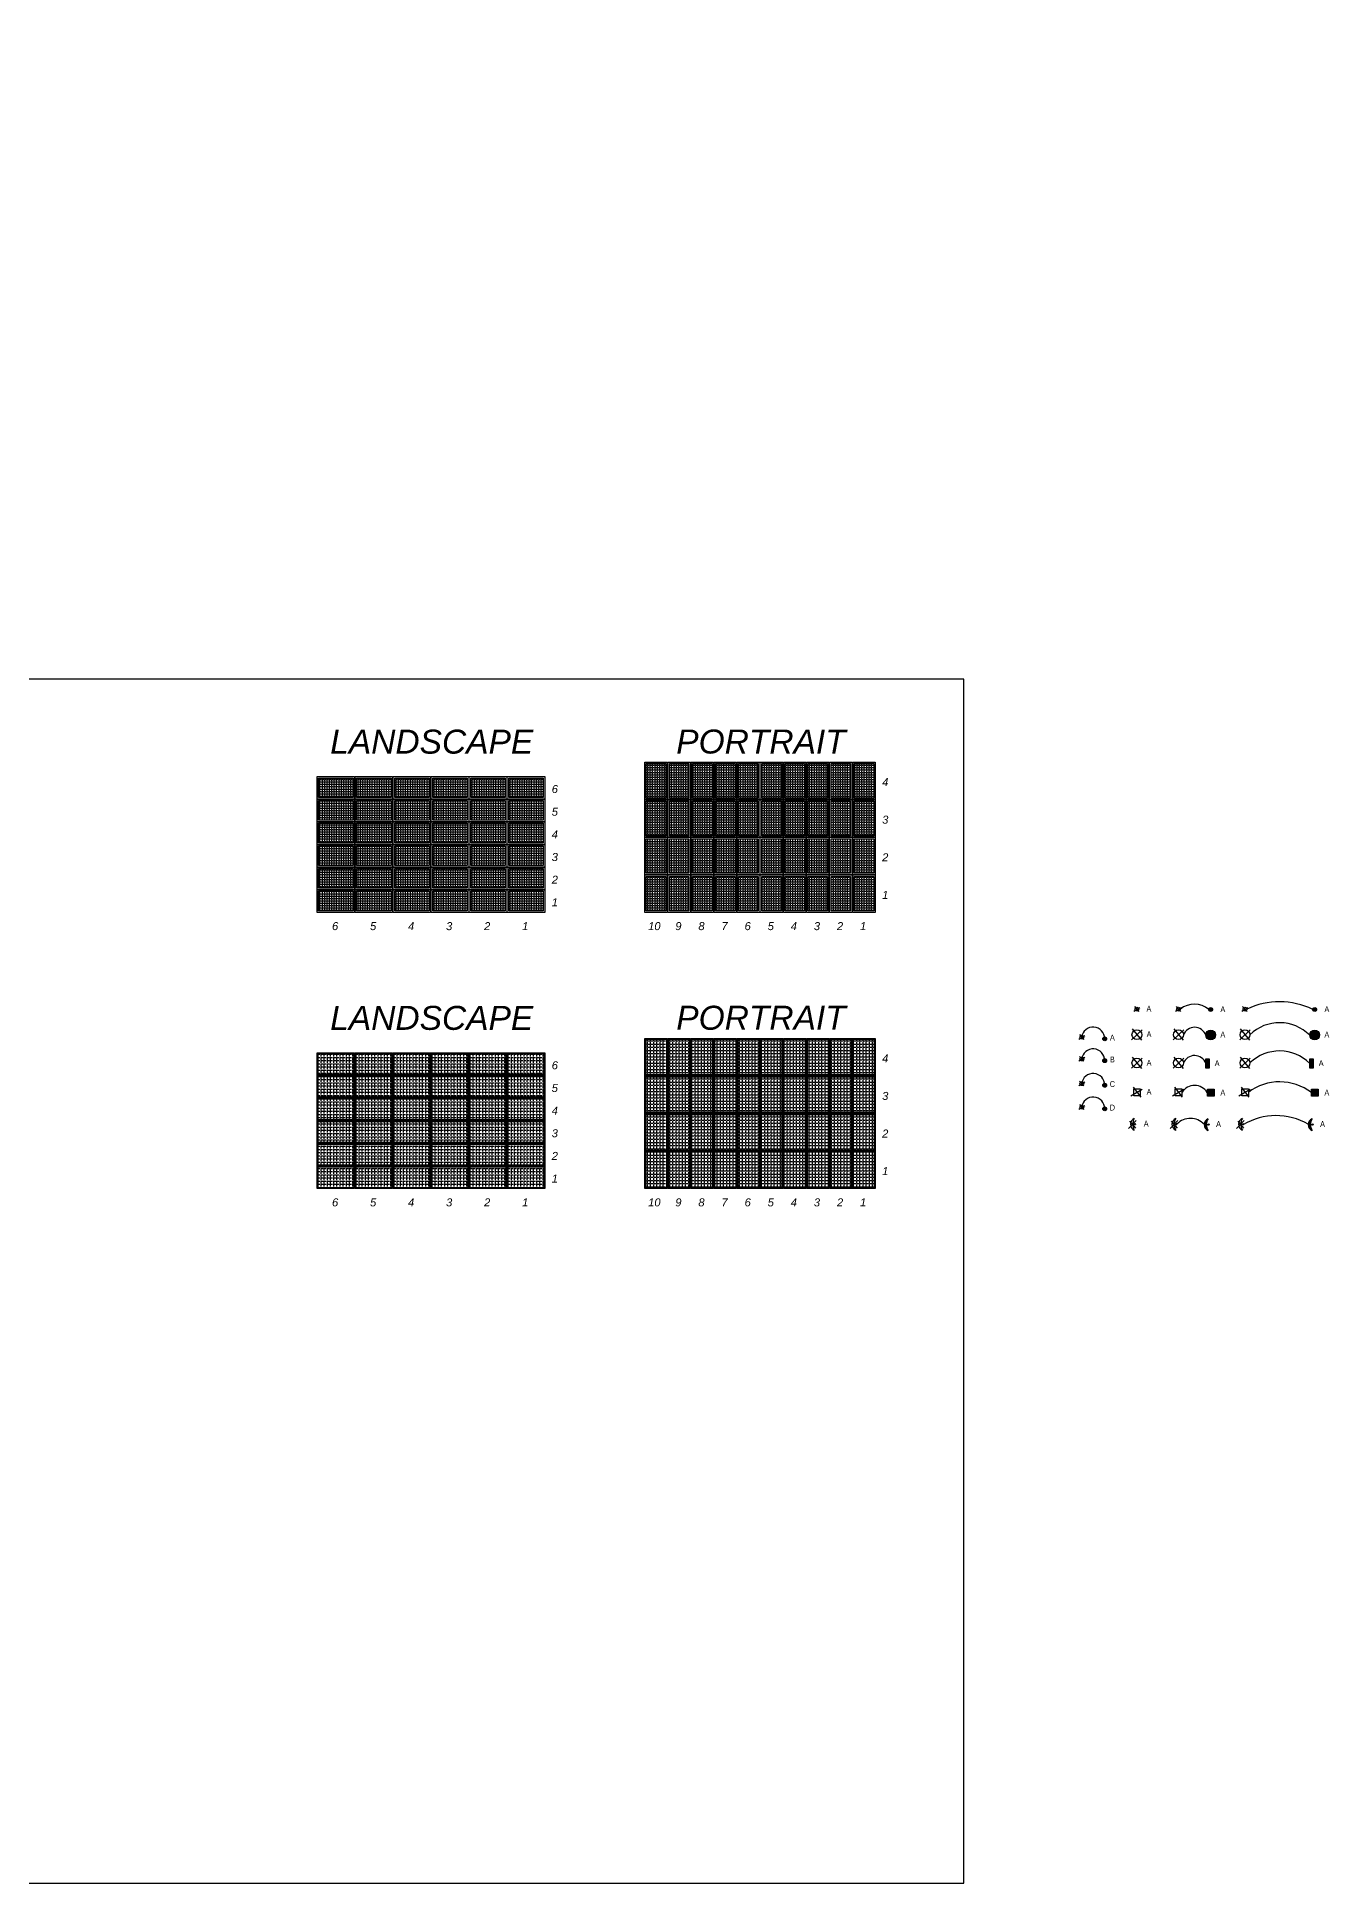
# Model space of a CAD drawing. Header units: feet. Extents: x -13431 to 15277, y 10370 to 29871.
# Drawn here: x 2294 to 4535, y 13448 to 16649 of the extents above; entities that cross this region are included whole.
import ezdxf
from ezdxf.enums import TextEntityAlignment as Align

# ---------------------------------------------------------------- set-up
doc = ezdxf.new("R2010")
doc.units = ezdxf.units.FT
doc.header["$MEASUREMENT"] = 0
doc.layers.add('LOCKED (NO PRINT)', color=7, linetype='Continuous', plot=False)
for name, color, linetype in [('MODULE FRAME', 9, 'Continuous'), ('MODULE HATCH', 7, 'Continuous'), ('Z - ROOF', 3, 'Continuous')]:
    doc.layers.add(name, color=color, linetype=linetype)
doc.styles.add('PAPER SPACE TXT', font='technic_.ttf', dxfattribs={"height": 0.125})
doc.styles.add('style1', font='ariali.ttf')

# ---------------------------------------------------------------- blocks, each defined once
blk = doc.blocks.new('A$C6EF85B4C')
h = blk.add_hatch()
h.set_pattern_fill('ANGLE', color=9, scale=15)
h.set_pattern_definition([(0, (0, 0), (0, 4.125), [3, -1.125]), (90, (0, 0), (-4.125, 3e-16), [3, -1.125])])
h.paths.add_polyline_path([(-19.2, 21.6), (-19.2, -38.3), (14.8, -38.3), (14.8, 21.6)])
at = {"layer": 'MODULE FRAME', "color": 7, "linetype": 'Continuous', "flags": 128}
blk.add_lwpolyline([(17.3, -40.8), (-21.7, -40.8), (-21.7, 24.1), (17.3, 24.1)], close=True, dxfattribs=at)
at = {"layer": 'MODULE FRAME', "color": 8, "linetype": 'Continuous', "flags": 128}
blk.add_lwpolyline([(14.8, -38.3), (-19.2, -38.3), (-19.2, 21.6), (14.8, 21.6)], close=True, dxfattribs=at)
blk = doc.blocks.new('A$C20456FC4')
at = {"layer": 'MODULE FRAME'}
h = blk.add_hatch(dxfattribs=at)
h.set_pattern_fill('ANGLE', color=256, scale=20)
h.set_pattern_definition([(0, (8.925, 25.2446), (0, 5.5), [4, -1.5]), (90, (8.925, 25.2446), (-5.5, 3e-16), [4, -1.5])])
h.paths.add_polyline_path([(24.7, 47.9), (-11.3, 47.9), (-11.3, -14.1), (24.7, -14.1)])
at = {"layer": 'MODULE FRAME', "color": 10, "linetype": 'Continuous', "flags": 128}
blk.add_lwpolyline([(26.2, -15.6), (-12.8, -15.6), (-12.8, 49.4), (26.2, 49.4)], close=True, dxfattribs=at)
at = {"layer": 'MODULE FRAME', "color": 1, "linetype": 'Continuous', "flags": 128}
blk.add_lwpolyline([(24.7, -14.1), (-11.3, -14.1), (-11.3, 47.9), (24.7, 47.9)], close=True, dxfattribs=at)
blk = doc.blocks.new('*U123')
at = {"layer": 'Z - ROOF'}
h = blk.add_hatch(color=256, dxfattribs=at)
h.dxf.hatch_style = 1
h.paths.add_polyline_path([(43, -2.9, 1), (36.3, -2.9, 1)])
at = {"color": 3}
blk.add_circle((0, 0), 3.33, dxfattribs=at)
at = {"color": 7}
blk.add_circle((39.7, -2.9), 3.33, dxfattribs=at)
at = {"layer": 'Z - ROOF', "color": 3, "flags": 128}
for points in [[(-5.4, -3.3), (5, 3.1)], [(-4.1, 4.5), (3.7, -3.9)]]:
    blk.add_lwpolyline(points, dxfattribs=at)
at = {"layer": 'Z - ROOF', "color": 3}
blk.add_arc((19.7, -2.5), 20, 358.9278, 173.1211, dxfattribs=at)
at = {"style": 'PAPER SPACE TXT'}
blk.add_text('A', height=10.1, dxfattribs=at).set_placement((53, -0.8), align=Align.MIDDLE_CENTER)
blk = doc.blocks.new('*U120')
at = {"layer": 'Z - ROOF'}
h = blk.add_hatch(color=256, dxfattribs=at)
h.dxf.hatch_style = 1
h.paths.add_polyline_path([(43, -2.9, 1), (36.3, -2.9, 1)])
at = {"color": 3}
blk.add_circle((0, 0), 3.33, dxfattribs=at)
at = {"color": 7}
blk.add_circle((39.7, -2.9), 3.33, dxfattribs=at)
at = {"layer": 'Z - ROOF', "color": 3, "flags": 128}
for points in [[(-5.4, -3.3), (5, 3.1)], [(-4.1, 4.5), (3.7, -3.9)]]:
    blk.add_lwpolyline(points, dxfattribs=at)
at = {"layer": 'Z - ROOF', "color": 3}
blk.add_arc((19.7, -2.5), 20, 358.9278, 173.1211, dxfattribs=at)
at = {"style": 'PAPER SPACE TXT'}
blk.add_text('B', height=10.1, dxfattribs=at).set_placement((53, -0.8), align=Align.MIDDLE_CENTER)
blk = doc.blocks.new('OBSTRUCTION C')
at = {"layer": 'Z - ROOF'}
h = blk.add_hatch(color=256, dxfattribs=at)
h.dxf.hatch_style = 1
h.paths.add_polyline_path([(43, -2.9, 1), (36.3, -2.9, 1)])
at = {"color": 3}
blk.add_circle((0, 0), 3.33, dxfattribs=at)
at = {"color": 7}
blk.add_circle((39.7, -2.9), 3.33, dxfattribs=at)
at = {"layer": 'Z - ROOF', "color": 3, "flags": 128}
for points in [[(-5.4, -3.3), (5, 3.1)], [(-4.1, 4.5), (3.7, -3.9)]]:
    blk.add_lwpolyline(points, dxfattribs=at)
at = {"layer": 'Z - ROOF', "color": 3}
blk.add_arc((19.7, -2.5), 20, 358.9278, 173.1211, dxfattribs=at)
at = {"style": 'PAPER SPACE TXT'}
blk.add_text('C', height=10.1, dxfattribs=at).set_placement((53, -0.8), align=Align.MIDDLE_CENTER)
blk = doc.blocks.new('OBSTRUCTION D')
at = {"layer": 'Z - ROOF'}
h = blk.add_hatch(color=256, dxfattribs=at)
h.dxf.hatch_style = 1
h.paths.add_polyline_path([(43, -2.9, 1), (36.3, -2.9, 1)])
at = {"color": 3}
blk.add_circle((0, 0), 3.33, dxfattribs=at)
at = {"color": 7}
blk.add_circle((39.7, -2.9), 3.33, dxfattribs=at)
at = {"layer": 'Z - ROOF', "color": 3, "flags": 128}
for points in [[(-5.4, -3.3), (5, 3.1)], [(-4.1, 4.5), (3.7, -3.9)]]:
    blk.add_lwpolyline(points, dxfattribs=at)
at = {"layer": 'Z - ROOF', "color": 3}
blk.add_arc((19.7, -2.5), 20, 358.9278, 173.1211, dxfattribs=at)
at = {"style": 'PAPER SPACE TXT'}
blk.add_text('D', height=10.1, dxfattribs=at).set_placement((53, -0.8), align=Align.MIDDLE_CENTER)

msp = doc.modelspace()

# ---------------------------------------------------------------- hatches: boundary and pattern name
at = {"layer": 'Z - ROOF'}
h = msp.add_hatch(color=256, dxfattribs=at)
h.dxf.hatch_style = 1
h.paths.add_polyline_path([(4332.99439, 14962.57803, 1), (4326.32624, 14962.57803, 1)])
h = msp.add_hatch(color=256, dxfattribs=at)
h.dxf.hatch_style = 1
h.paths.add_polyline_path([(4513.41454, 14962.57803, 1), (4506.74639, 14962.57803, 1)])
h = msp.add_hatch(color=256, dxfattribs=at)
h.dxf.hatch_style = 1
h.paths.add_polyline_path([(4338.18075, 14918.41251, 1), (4321.13988, 14918.41251, 1)])
h = msp.add_hatch(color=256, dxfattribs=at)
h.dxf.hatch_style = 1
h.paths.add_polyline_path([(4518.6009, 14918.41251, 1), (4501.56003, 14918.41251, 1)])
h = msp.add_hatch(color=256, dxfattribs=at)
h.dxf.hatch_style = 1
h.paths.add_polyline_path([(4321.25551, 14860.87376), (4327.01973, 14860.87376), (4327.01973, 14876.90233), (4321.25551, 14876.90233)])
h = msp.add_hatch(color=256, dxfattribs=at)
h.dxf.hatch_style = 1
h.paths.add_polyline_path([(4501.67566, 14860.87376), (4507.43988, 14860.87376), (4507.43988, 14876.90233), (4501.67566, 14876.90233)])
h = msp.add_hatch(color=256, dxfattribs=at)
h.dxf.hatch_style = 1
h.paths.add_polyline_path([(4335.58757, 14824.32669), (4324.10351, 14824.32669), (4324.10351, 14812.4803), (4335.58757, 14812.4803)])
h = msp.add_hatch(color=256, dxfattribs=at)
h.dxf.hatch_style = 1
h.paths.add_polyline_path([(4516.00772, 14824.32669), (4504.52366, 14824.32669), (4504.52366, 14812.4803), (4516.00772, 14812.4803)])
h = msp.add_hatch(color=256, dxfattribs=at)
h.dxf.hatch_style = 1
h.paths.add_polyline_path([(4322.18293, 14763.35848), (4322.18634, 14763.35848, -0.1444058627), (4325.23765, 14773.00453, 0.6831251025), (4325.23765, 14753.01375, -0.1444058627), (4322.18634, 14762.6598), (4322.18293, 14762.6598)])
h.paths.add_polyline_path([(4325.82369, 14763.35848), (4322.18634, 14763.35848, 0.0097698625), (4322.18634, 14762.6598), (4325.82369, 14762.6598)])
h.paths.add_polyline_path([(4327.07724, 14763.35848), (4325.82369, 14763.35848), (4325.82369, 14762.6598), (4327.07724, 14762.6598)])
h = msp.add_hatch(color=256, dxfattribs=at)
h.dxf.hatch_style = 1
h.paths.add_polyline_path([(4502.60308, 14763.35848), (4502.60649, 14763.35848, -0.1444058627), (4505.6578, 14773.00453, 0.6831251025), (4505.6578, 14753.01375, -0.1444058627), (4502.60649, 14762.6598), (4502.60308, 14762.6598)])
h.paths.add_polyline_path([(4506.24384, 14763.35848), (4502.60649, 14763.35848, 0.0097698625), (4502.60649, 14762.6598), (4506.24384, 14762.6598)])
h.paths.add_polyline_path([(4507.49739, 14763.35848), (4506.24384, 14763.35848), (4506.24384, 14762.6598), (4507.49739, 14762.6598)])

# ---------------------------------------------------------------- linework, layer by layer
at = {"color": 3}
for points in [[(4196.16523, 14824.86617), (4207.64929, 14824.86617), (4207.64929, 14813.01978), (4196.16523, 14813.01978)], [(4268.33241, 14824.86617), (4279.81647, 14824.86617), (4279.81647, 14813.01978), (4268.33241, 14813.01978)], [(4383.56302, 14824.86617), (4395.04708, 14824.86617), (4395.04708, 14813.01978), (4383.56302, 14813.01978)], [(4194.24465, 14763.89796), (4199.13896, 14763.89796), (4199.13896, 14763.19927), (4194.24465, 14763.19927)], [(4199.13896, 14764.13743), (4197.88541, 14764.13743), (4197.88541, 14762.9598), (4199.13896, 14762.9598)], [(4266.41183, 14763.89796), (4271.30614, 14763.89796), (4271.30614, 14763.19927), (4266.41183, 14763.19927)], [(4271.30614, 14764.13743), (4270.0526, 14764.13743), (4270.0526, 14762.9598), (4271.30614, 14762.9598)], [(4381.64244, 14763.89796), (4386.53675, 14763.89796), (4386.53675, 14763.19927), (4381.64244, 14763.19927)], [(4386.53675, 14764.13743), (4385.2832, 14764.13743), (4385.2832, 14762.9598), (4386.53675, 14762.9598)]]:
    msp.add_lwpolyline(points, close=True, dxfattribs=at)
at = {"color": 7}
for points in [[(4324.10351, 14824.32669), (4335.58757, 14824.32669), (4335.58757, 14812.4803), (4324.10351, 14812.4803)], [(4504.52366, 14824.32669), (4516.00772, 14824.32669), (4516.00772, 14812.4803), (4504.52366, 14812.4803)], [(4322.18293, 14763.35848), (4327.07724, 14763.35848), (4327.07724, 14762.6598), (4322.18293, 14762.6598)], [(4327.07724, 14763.59795), (4325.82369, 14763.59795), (4325.82369, 14762.42033), (4327.07724, 14762.42033)], [(4502.60308, 14763.35848), (4507.49739, 14763.35848), (4507.49739, 14762.6598), (4502.60308, 14762.6598)], [(4507.49739, 14763.59795), (4506.24384, 14763.59795), (4506.24384, 14762.42033), (4507.49739, 14762.42033)]]:
    msp.add_lwpolyline(points, close=True, dxfattribs=at)
at = {"color": 3}
for centre, radius in [((4201.72203, 14963.11751), 3.33408), ((4273.88922, 14963.11751), 3.33408), ((4389.11982, 14963.11751), 3.33408), ((4201.72203, 14918.95199), 8.52043), ((4273.88922, 14918.95199), 8.52043), ((4389.11982, 14918.95199), 8.52043), ((4201.72203, 14869.94888), 8.52043), ((4273.88922, 14869.94888), 8.52043), ((4389.11982, 14869.94888), 8.52043)]:
    msp.add_circle(centre, radius, dxfattribs=at)
at = {"color": 7}
for centre, radius in [((4329.66031, 14962.57803), 3.33408), ((4510.08046, 14962.57803), 3.33408), ((4329.66031, 14918.41251), 8.52043), ((4510.08046, 14918.41251), 8.52043)]:
    msp.add_circle(centre, radius, dxfattribs=at)
at = {"color": 3}
for centre, radius, start, end in [((4201.20125, 14763.54862), 10.72998, 111.3240729, 248.6759271), ((4212.12502, 14763.54862), 17.88037, 146.01231646, 213.98768354), ((4273.36843, 14763.54862), 10.72998, 111.3240729, 248.6759271), ((4284.2922, 14763.54862), 17.88037, 146.01231646, 213.98768354), ((4388.59904, 14763.54862), 10.72998, 111.3240729, 248.6759271), ((4399.52281, 14763.54862), 17.88037, 146.01231646, 213.98768354)]:
    msp.add_arc(centre, radius, start, end, dxfattribs=at)
at = {"color": 7}
for centre, radius, start, end in [((4329.13953, 14763.00914), 10.72998, 111.3240729, 248.6759271), ((4340.0633, 14763.00914), 17.88037, 146.01231646, 213.98768354), ((4509.55968, 14763.00914), 10.72998, 111.3240729, 248.6759271), ((4520.48345, 14763.00914), 17.88037, 146.01231646, 213.98768354)]:
    msp.add_arc(centre, radius, start, end, dxfattribs=at)
at = {"layer": 'LOCKED (NO PRINT)', "color": 7}
msp.add_lwpolyline([(3901.34767, 13447.58805), (3901.34767, 15535.79725), (2229.07061, 15535.79725), (2229.07061, 23025.69204), (-13430.82217, 23025.69204), (-13430.82217, 13447.58805), (3901.34767, 13447.58805)], dxfattribs=at)
at = {"layer": 'Z - ROOF', "color": 3, "flags": 128}
for points in [[(4196.32027, 14959.7587), (4206.69904, 14966.18913)], [(4197.56572, 14967.53744), (4205.3498, 14959.1364)], [(4268.48746, 14959.7587), (4278.86623, 14966.18913)], [(4269.73291, 14967.53744), (4277.51699, 14959.1364)], [(4383.71806, 14959.7587), (4394.09684, 14966.18913)], [(4384.96352, 14967.53744), (4392.7476, 14959.1364)], [(4192.6877, 14909.94462), (4210.74677, 14927.26529)], [(4193.62179, 14928.92476), (4209.81267, 14909.42604)], [(4264.85488, 14909.94462), (4282.91395, 14927.26529)], [(4265.78898, 14928.92476), (4281.97986, 14909.42604)], [(4380.08549, 14909.94462), (4398.14456, 14927.26529)], [(4381.01958, 14928.92476), (4397.21047, 14909.42604)], [(4192.6877, 14860.94151), (4210.74677, 14878.26218)], [(4193.62179, 14879.92165), (4209.81267, 14860.42293)], [(4264.85488, 14860.94151), (4282.91395, 14878.26218)], [(4265.78898, 14879.92165), (4281.97986, 14860.42293)], [(4380.08549, 14860.94151), (4398.14456, 14878.26218)], [(4381.01958, 14879.92165), (4397.21047, 14860.42293)], [(4191.1292, 14812.73968), (4210.95266, 14824.56338)], [(4195.07314, 14828.08974), (4208.35797, 14810.3542)], [(4263.29639, 14812.73968), (4283.11985, 14824.56338)], [(4267.24032, 14828.08974), (4280.52516, 14810.3542)], [(4378.527, 14812.73968), (4398.35046, 14824.56338)], [(4382.47093, 14828.08974), (4395.75577, 14810.3542)], [(4187.39814, 14756.21024), (4200.61518, 14770.07047)], [(4189.19305, 14768.92903), (4199.3098, 14756.78095)], [(4259.56533, 14756.21024), (4272.78237, 14770.07047)], [(4261.36024, 14768.92903), (4271.47698, 14756.78095)], [(4374.79594, 14756.21024), (4388.01298, 14770.07047)], [(4376.59085, 14768.92903), (4386.70759, 14756.78095)]]:
    msp.add_lwpolyline(points, dxfattribs=at)
at = {"layer": 'Z - ROOF', "color": 7}
for points in [[(4321.25551, 14876.90233), (4327.01973, 14876.90233), (4327.01973, 14860.87376), (4321.25551, 14860.87376)], [(4501.67566, 14876.90233), (4507.43988, 14876.90233), (4507.43988, 14860.87376), (4501.67566, 14860.87376)]]:
    msp.add_lwpolyline(points, close=True, dxfattribs=at)
at = {"layer": 'Z - ROOF', "color": 3}
for centre, radius, start, end in [((4301.58438, 14933.51763), 38.36034, 49.81755698, 129.4246672), ((4449.30093, 14845.01654), 131.07169, 64.00168059, 115.70319972), ((4301.74387, 14911.17603), 20.63484, 18.99140628, 159.73398773), ((4449.15497, 14865.44647), 74.22174, 44.95851358, 133.95309205), ((4449.15497, 14816.44336), 74.22174, 44.95851358, 133.95309205), ((4301.74387, 14862.17292), 20.63484, 18.99140628, 159.73398773), ((4301.75235, 14804.90365), 26.04391, 31.65250498, 147.38009483), ((4449.44976, 14746.8671), 90.30273, 52.56419163, 127.04540995), ((4294.62983, 14741.23621), 32.51998, 43.16159636, 135.8246903), ((4443.09508, 14668.34635), 110.22954, 59.66266225, 120.87027265)]:
    msp.add_arc(centre, radius, start, end, dxfattribs=at)

# ---------------------------------------------------------------- block references
at = {"color": 3}
for name, p in [('*U123', (4106.20894, 14914.70841)), ('*U120', (4106.20894, 14876.79565)), ('OBSTRUCTION C', (4106.26083, 14834.11827)), ('OBSTRUCTION D', (4106.26083, 14793.26966))]:
    msp.add_blockref(name, p, dxfattribs=at)
for p in [(3361.14932, 14863.19094), (3401.19932, 14863.19094), (3441.24932, 14863.19094), (3481.29932, 14863.19094), (3521.34932, 14863.19094), (3561.39932, 14863.19094), (3601.44932, 14863.19094), (3641.49932, 14863.19094), (3681.54932, 14863.19094), (3721.59932, 14863.19094), (3361.14932, 14797.99094), (3401.19932, 14797.99094), (3441.24932, 14797.99094), (3481.29932, 14797.99094), (3521.34932, 14797.99094), (3561.39932, 14797.99094), (3601.44932, 14797.99094), (3641.49932, 14797.99094), (3681.54932, 14797.99094), (3721.59932, 14797.99094), (3361.14932, 14732.79094), (3401.19932, 14732.79094), (3441.24932, 14732.79094), (3481.29932, 14732.79094), (3521.34932, 14732.79094), (3561.39932, 14732.79094), (3601.44932, 14732.79094), (3641.49932, 14732.79094), (3681.54932, 14732.79094), (3721.59932, 14732.79094), (3361.14932, 14667.59094), (3401.19932, 14667.59094), (3441.24932, 14667.59094), (3481.29932, 14667.59094), (3521.34932, 14667.59094), (3561.39932, 14667.59094), (3601.44932, 14667.59094), (3641.49932, 14667.59094), (3681.54932, 14667.59094), (3721.59932, 14667.59094)]:
    msp.add_blockref('A$C20456FC4', p)
at = {"rotation": 270}
for p in [(2795.66251, 14874.7515), (2861.61251, 14874.7515), (2927.56251, 14874.7515), (2993.51251, 14874.7515), (3059.46251, 14874.7515), (3125.41251, 14874.7515), (2795.66251, 14835.4515), (2861.61251, 14835.4515), (2927.56251, 14835.4515), (2993.51251, 14835.4515), (3059.46251, 14835.4515), (3125.41251, 14835.4515), (2795.66251, 14796.1515), (2861.61251, 14796.1515), (2927.56251, 14796.1515), (2993.51251, 14796.1515), (3059.46251, 14796.1515), (3125.41251, 14796.1515), (2795.66251, 14756.8515), (2861.61251, 14756.8515), (2927.56251, 14756.8515), (2993.51251, 14756.8515), (3059.46251, 14756.8515), (3125.41251, 14756.8515), (2795.66251, 14717.5515), (2861.61251, 14717.5515), (2927.56251, 14717.5515), (2993.51251, 14717.5515), (3059.46251, 14717.5515), (3125.41251, 14717.5515), (2795.66251, 14678.2515), (2861.61251, 14678.2515), (2927.56251, 14678.2515), (2993.51251, 14678.2515), (3059.46251, 14678.2515), (3125.41251, 14678.2515)]:
    msp.add_blockref('A$C20456FC4', p, dxfattribs=at)
at = {"layer": 'MODULE HATCH', "linetype": 'Continuous'}
for p in [(3370.07438, 15367.51075), (3410.12438, 15367.51075), (3450.17438, 15367.51075), (3490.22438, 15367.51075), (3530.27438, 15367.51075), (3570.32438, 15367.51075), (3610.37438, 15367.51075), (3650.42438, 15367.51075), (3690.47438, 15367.51075), (3730.52438, 15367.51075), (3370.07438, 15302.31075), (3410.12438, 15302.31075), (3450.17438, 15302.31075), (3490.22438, 15302.31075), (3530.27438, 15302.31075), (3570.32438, 15302.31075), (3610.37438, 15302.31075), (3650.42438, 15302.31075), (3690.47438, 15302.31075), (3730.52438, 15302.31075), (3370.07438, 15237.11075), (3410.12438, 15237.11075), (3450.17438, 15237.11075), (3490.22438, 15237.11075), (3530.27438, 15237.11075), (3570.32438, 15237.11075), (3610.37438, 15237.11075), (3650.42438, 15237.11075), (3690.47438, 15237.11075), (3730.52438, 15237.11075), (3370.07438, 15171.91075), (3410.12438, 15171.91075), (3450.17438, 15171.91075), (3490.22438, 15171.91075), (3530.27438, 15171.91075), (3570.32438, 15171.91075), (3610.37438, 15171.91075), (3650.42438, 15171.91075), (3690.47438, 15171.91075), (3730.52438, 15171.91075)]:
    msp.add_blockref('A$C6EF85B4C', p, dxfattribs=at)
at = {"layer": 'MODULE HATCH', "linetype": 'Continuous', "rotation": 270}
for p in [(2820.90712, 15344.90165), (2886.85712, 15344.90165), (2952.80712, 15344.90165), (3018.75712, 15344.90165), (3084.70712, 15344.90165), (3150.65712, 15344.90165), (2820.90712, 15305.60165), (2886.85712, 15305.60165), (2952.80712, 15305.60165), (3018.75712, 15305.60165), (3084.70712, 15305.60165), (3150.65712, 15305.60165), (2820.90712, 15266.30165), (2886.85712, 15266.30165), (2952.80712, 15266.30165), (3018.75712, 15266.30165), (3084.70712, 15266.30165), (3150.65712, 15266.30165), (2820.90712, 15227.00165), (2886.85712, 15227.00165), (2952.80712, 15227.00165), (3018.75712, 15227.00165), (3084.70712, 15227.00165), (3150.65712, 15227.00165), (2820.90712, 15187.70165), (2886.85712, 15187.70165), (2952.80712, 15187.70165), (3018.75712, 15187.70165), (3084.70712, 15187.70165), (3150.65712, 15187.70165), (2820.90712, 15148.40165), (2886.85712, 15148.40165), (2952.80712, 15148.40165), (3018.75712, 15148.40165), (3084.70712, 15148.40165), (3150.65712, 15148.40165)]:
    msp.add_blockref('A$C6EF85B4C', p, dxfattribs=at)

# ---------------------------------------------------------------- texts
at = {"style": 'PAPER SPACE TXT'}
for p in [(4222.60214, 14964.00122), (4350.80469, 14963.24233), (4531.22484, 14963.24233), (4222.8616, 14919.83969), (4350.80469, 14919.07681), (4531.22484, 14919.07681), (4222.8616, 14870.26614), (4340.97209, 14869.55234), (4521.39224, 14869.55234), (4222.85993, 14819.88626), (4350.80469, 14818.49863), (4531.22484, 14818.49863), (4217.83617, 14764.56226), (4343.33072, 14764.02278), (4523.75087, 14764.02278)]:
    msp.add_text('A', height=10.125, dxfattribs=at).set_placement(p, align=Align.MIDDLE_CENTER)
at = {"layer": 'LOCKED (NO PRINT)', "style": 'style1'}
for s, height, p in [('LANDSCAPE ', 41.624435, (2802.65701, 15406.38145)), ('PORTRAIT', 41.624435, (3402.83785, 15406.55448)), ('6', 13.87481, (3186.87259, 15338.02293)), ('4', 13.87481, (3759.93419, 15350.07293)), ('5', 13.87481, (3186.87259, 15298.72293)), ('4', 13.87481, (3186.87259, 15259.42293)), ('3', 13.87481, (3759.93419, 15284.87293)), ('3', 13.87481, (3186.87259, 15220.12293)), ('2', 13.87481, (3759.93419, 15219.67293)), ('2', 13.87481, (3186.87259, 15180.82293)), ('1', 13.87481, (3186.87259, 15141.52293)), ('1', 13.87481, (3759.93419, 15154.47293)), ('6', 13.87481, (2805.809, 15100.28515)), ('5', 13.87481, (2871.759, 15100.28515)), ('4', 13.87481, (2937.709, 15100.28515)), ('3', 13.87481, (3003.659, 15100.28515)), ('2', 13.87481, (3069.609, 15100.28515)), ('1', 13.87481, (3135.559, 15100.28515)), ('10', 13.874812, (3354.11344, 15100.28515)), ('9', 13.87481, (3401.17059, 15100.28515)), ('8', 13.87481, (3441.22059, 15100.28515)), ('7', 13.87481, (3481.27059, 15100.28515)), ('6', 13.87481, (3521.32059, 15100.28515)), ('5', 13.87481, (3561.37059, 15100.28515)), ('4', 13.87481, (3601.42059, 15100.28515)), ('3', 13.87481, (3641.47059, 15100.28515)), ('2', 13.87481, (3681.52059, 15100.28515)), ('1', 13.87481, (3721.57059, 15100.28515)), ('LANDSCAPE ', 41.624435, (2802.65701, 14927.30623)), ('PORTRAIT', 41.624435, (3402.83785, 14927.47926)), ('6', 13.87481, (3186.87259, 14858.94771)), ('4', 13.87481, (3759.93419, 14870.99771)), ('5', 13.87481, (3186.87259, 14819.64771)), ('4', 13.87481, (3186.87259, 14780.34771)), ('3', 13.87481, (3759.93419, 14805.79771)), ('3', 13.87481, (3186.87259, 14741.04771)), ('2', 13.87481, (3759.93419, 14740.59771)), ('2', 13.87481, (3186.87259, 14701.74771)), ('1', 13.87481, (3186.87259, 14662.44771)), ('1', 13.87481, (3759.93419, 14675.39771)), ('6', 13.87481, (2805.809, 14621.20993)), ('5', 13.87481, (2871.759, 14621.20993)), ('4', 13.87481, (2937.709, 14621.20993)), ('3', 13.87481, (3003.659, 14621.20993)), ('2', 13.87481, (3069.609, 14621.20993)), ('1', 13.87481, (3135.559, 14621.20993)), ('10', 13.874812, (3354.11344, 14621.20993)), ('9', 13.87481, (3401.17059, 14621.20993)), ('8', 13.87481, (3441.22059, 14621.20993)), ('7', 13.87481, (3481.27059, 14621.20993)), ('6', 13.87481, (3521.32059, 14621.20993)), ('5', 13.87481, (3561.37059, 14621.20993)), ('4', 13.87481, (3601.42059, 14621.20993)), ('3', 13.87481, (3641.47059, 14621.20993)), ('2', 13.87481, (3681.52059, 14621.20993)), ('1', 13.87481, (3721.57059, 14621.20993))]:
    msp.add_text(s, height=height, dxfattribs=at).set_placement(p)

doc.saveas('drawing.dxf')
